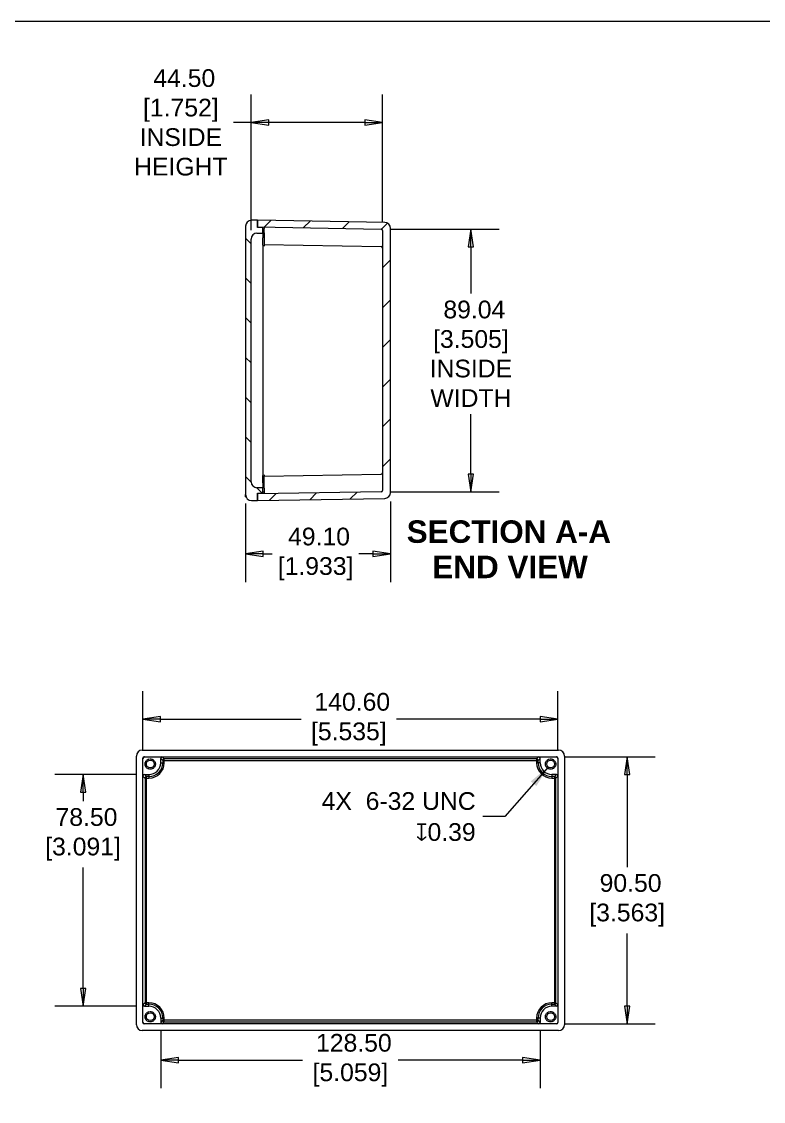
# Model space of a CAD drawing. Header units: millimetres. Extents: x 27 to 809, y 29 to 620.
# Drawn here: x 306.7 to 558, y 254.4 to 620.2 of the extents above; entities that cross this region are included whole.
import ezdxf

# ---------------------------------------------------------------- set-up
doc = ezdxf.new("R2010")
doc.units = ezdxf.units.MM
doc.header["$LTSCALE"] = 3
doc.linetypes.add('DASHED', pattern=[0.2067, 0.1654, -0.0413])
for name, color, linetype, lineweight in [('Dimension (ANSI)', 7, 'Continuous', 9), ('Hatch (ANSI)', 7, 'Continuous', 9), ('Hidden Narrow (ANSI)', 7, 'DASHED', 9), ('Sketch Geometry (ANSI)', 7, 'Continuous', 9), ('Symbol (ANSI)', 7, 'Continuous', 9), ('Visible (ANSI)', 7, 'Continuous', 9), ('Visible Narrow (ANSI)', 7, 'Continuous', 9)]:
    doc.layers.add(name, color=color, linetype=linetype, lineweight=lineweight)
doc.styles.add('Label Text (ANSI)', font='arialbd.ttf')
doc.styles.add('Note Text (ANSI)', font='arial.ttf')
doc.styles.add('Text Style20', font='arial.ttf')
doc.dimstyles.new('Default - mm (ANSI)', dxfattribs={"dimscale": 3, "dimtxt": 2, "dimasz": 2, "dimexe": 3.175, "dimexo": 1, "dimgap": 0.8, "dimtad": 0, "dimtih": 1, "dimtoh": 1, "dimrnd": 1e-08, "dimzin": 4, "dimdsep": 46, "dimtxsty": 'Note Text (ANSI)', "dimblk": 'Filled-1', "dimcen": 0.09, "dimdle": 10, "dimclrd": 256, "dimclre": 256, "dimclrt": 256, "dimadec": 1, "dimazin": 0, "dimtfac": 1.524, "dimtofl": 0, "dimtmove": 0, "dimatfit": 3, "dimfxl": 0, "dimtolj": 1, "dimtzin": 0, "dimlwd": -1, "dimlwe": -1, "dimarcsym": 0})
doc.dimstyles.new('Default - mm (ANSI)-06$7', dxfattribs={"dimscale": 3, "dimtxt": 2, "dimasz": 2.5, "dimexe": 3.175, "dimexo": 1.5875, "dimgap": 0.8, "dimtad": 0, "dimtih": 1, "dimtoh": 1, "dimlfac": 0.03937, "dimrnd": 1e-08, "dimzin": 0, "dimdsep": 46, "dimtxsty": 'Note Text (ANSI)', "dimcen": 0.09, "dimdle": 10, "dimclrd": 256, "dimclre": 256, "dimclrt": 256, "dimadec": 0, "dimazin": 0, "dimtfac": 1.524, "dimtofl": 0, "dimtmove": 0, "dimatfit": 3, "dimfxl": 0, "dimtolj": 1, "dimtzin": 0, "dimlwd": -1, "dimlwe": -1, "dimarcsym": 0})

# ---------------------------------------------------------------- blocks, each defined once
blk = doc.blocks.new('Title Blocks HAMMOND')
at = {"layer": 'Sketch Geometry (ANSI)'}
blk.add_line((270, 206.73), (9.35, 206.73), dxfattribs=at)
at = {"layer": 'Symbol (ANSI)', "style": 'Text Style20'}
blk.add_attdef('<TITLE>_001', (232.37, 16.35), '', height=5, dxfattribs=at)
blk = doc.blocks.new('Filled-1')
at = {"color": 0}
for p, q in [((0, 0), (-1, 0.15)), ((-1, 0.15), (-1, -0.15)), ((-1, 0), (0, 0)), ((-1, -0.15), (0, 0))]:
    blk.add_line(p, q, dxfattribs=at)
at = {"color": 0, "flags": 128}
blk.add_lwpolyline([(-1, -0.15), (0, 0), (-1, 0.15), (-1, -0.15)], dxfattribs=at)
at = {"color": 0}
blk.add_solid([(-1, -0.15), (0, 0), (-1, 0.15), (-1, -0.15)], dxfattribs=at)
blk = doc.blocks.new('*D16')
at = {"layer": 'Defpoints', "color": 0, "transparency": 16777216}
for p in [(382.6, 459.96), (431.7, 460.68), (431.7, 439.86)]:
    blk.add_point(p, dxfattribs=at)
at = {"layer": 'Dimension (ANSI)', "transparency": 16777216}
for p, q in [((431.7, 457.68), (431.7, 430.33)), ((382.6, 456.96), (382.6, 430.33)), ((388.6, 439.86), (391.66, 439.86)), ((425.7, 439.86), (420.98, 439.86))]:
    blk.add_line(p, q, dxfattribs=at)
at = {"layer": 'Dimension (ANSI)', "transparency": 16777216, "xscale": 6, "yscale": 6, "zscale": 6, "rotation": 180}
blk.add_blockref('Filled-1', (382.6, 439.86), dxfattribs=at)
at = {"layer": 'Dimension (ANSI)', "transparency": 16777216, "xscale": 6, "yscale": 6, "zscale": 6}
blk.add_blockref('Filled-1', (431.7, 439.86), dxfattribs=at)
at = {"layer": 'Dimension (ANSI)', "transparency": 16777216, "insert": (406.32, 439.86), "char_height": 6, "attachment_point": 5, "style": 'Note Text (ANSI)'}
blk.add_mtext('\\A1; 49.10\\P[1.933]', dxfattribs=at)
blk = doc.blocks.new('*D17')
at = {"layer": 'Defpoints', "color": 0, "transparency": 16777216}
for p in [(428.51, 549.95), (428.51, 460.91), (458.93, 460.91)]:
    blk.add_point(p, dxfattribs=at)
at = {"layer": 'Dimension (ANSI)', "transparency": 16777216}
for p, q in [((431.51, 549.95), (468.46, 549.95)), ((458.93, 543.95), (458.93, 528.15)), ((458.93, 466.91), (458.93, 487.2)), ((431.51, 460.91), (468.46, 460.91))]:
    blk.add_line(p, q, dxfattribs=at)
at = {"layer": 'Dimension (ANSI)', "transparency": 16777216, "xscale": 6, "yscale": 6, "zscale": 6}
for p, rotation in [((458.93, 549.95), 90), ((458.93, 460.91), 270)]:
    blk.add_blockref('Filled-1', p, dxfattribs=dict(at, rotation=rotation))
at = {"layer": 'Dimension (ANSI)', "transparency": 16777216, "insert": (458.93, 507.68), "char_height": 6, "attachment_point": 5, "style": 'Note Text (ANSI)'}
blk.add_mtext('\\A1; 89.04\\P[3.505]{\\PINSIDE \\PWIDTH}', dxfattribs=at)
blk = doc.blocks.new('*D18')
at = {"layer": 'Defpoints', "color": 0, "transparency": 16777216}
for p in [(429, 586.04), (429, 549.45), (384.5, 546.54)]:
    blk.add_point(p, dxfattribs=at)
at = {"layer": 'Dimension (ANSI)', "transparency": 16777216}
for p, q in [((384.5, 549.54), (384.5, 595.56)), ((429, 552.45), (429, 595.56)), ((384.5, 586.04), (378.5, 586.04)), ((423, 586.04), (390.5, 586.04))]:
    blk.add_line(p, q, dxfattribs=at)
at = {"layer": 'Dimension (ANSI)', "transparency": 16777216, "xscale": 6, "yscale": 6, "zscale": 6, "rotation": 180}
blk.add_blockref('Filled-1', (384.5, 586.04), dxfattribs=at)
at = {"layer": 'Dimension (ANSI)', "transparency": 16777216, "xscale": 6, "yscale": 6, "zscale": 6}
blk.add_blockref('Filled-1', (429, 586.04), dxfattribs=at)
at = {"layer": 'Dimension (ANSI)', "transparency": 16777216, "insert": (360.69, 586.04), "char_height": 6, "attachment_point": 5, "style": 'Note Text (ANSI)'}
blk.add_mtext('\\A1; 44.50\\P[1.752]{\\PINSIDE\\PHEIGHT}', dxfattribs=at)
blk = doc.blocks.new('*D22')
at = {"layer": 'Defpoints', "color": 0, "transparency": 16777216}
for p in [(488.42, 383.86), (347.82, 370.63), (488.42, 370.63)]:
    blk.add_point(p, dxfattribs=at)
at = {"layer": 'Dimension (ANSI)', "transparency": 16777216}
for p, q in [((347.82, 373.63), (347.82, 393.39)), ((488.42, 373.63), (488.42, 393.39)), ((353.82, 383.86), (401.4, 383.86)), ((482.42, 383.86), (433.76, 383.86))]:
    blk.add_line(p, q, dxfattribs=at)
at = {"layer": 'Dimension (ANSI)', "transparency": 16777216, "xscale": 6, "yscale": 6, "zscale": 6, "rotation": 180}
blk.add_blockref('Filled-1', (347.82, 383.86), dxfattribs=at)
at = {"layer": 'Dimension (ANSI)', "transparency": 16777216, "xscale": 6, "yscale": 6, "zscale": 6}
blk.add_blockref('Filled-1', (488.42, 383.86), dxfattribs=at)
at = {"layer": 'Dimension (ANSI)', "transparency": 16777216, "insert": (417.58, 383.86), "char_height": 6, "attachment_point": 5, "style": 'Note Text (ANSI)'}
blk.add_mtext('\\A1; 140.60\\P[5.535]', dxfattribs=at)
blk = doc.blocks.new('*D23')
at = {"layer": 'Defpoints', "color": 0, "transparency": 16777216}
for p in [(348.36, 365.13), (327.56, 286.63), (348.36, 286.63)]:
    blk.add_point(p, dxfattribs=at)
at = {"layer": 'Dimension (ANSI)', "transparency": 16777216}
for p, q in [((345.36, 365.13), (318.03, 365.13)), ((327.56, 359.13), (327.56, 356.09)), ((327.56, 292.63), (327.56, 333.58)), ((345.36, 286.63), (318.03, 286.63))]:
    blk.add_line(p, q, dxfattribs=at)
at = {"layer": 'Dimension (ANSI)', "transparency": 16777216, "xscale": 6, "yscale": 6, "zscale": 6}
for p, rotation in [((327.56, 365.13), 90), ((327.56, 286.63), 270)]:
    blk.add_blockref('Filled-1', p, dxfattribs=dict(at, rotation=rotation))
at = {"layer": 'Dimension (ANSI)', "transparency": 16777216, "insert": (327.56, 344.83), "char_height": 6, "attachment_point": 5, "style": 'Note Text (ANSI)'}
blk.add_mtext('\\A1; 78.50\\P[3.091]', dxfattribs=at)
blk = doc.blocks.new('*D24')
at = {"layer": 'Defpoints', "color": 0, "transparency": 16777216}
for p in [(353.87, 281.17), (482.37, 281.17), (482.37, 268.34)]:
    blk.add_point(p, dxfattribs=at)
at = {"layer": 'Dimension (ANSI)', "transparency": 16777216}
for p, q in [((353.87, 278.17), (353.87, 258.82)), ((482.37, 278.17), (482.37, 258.82)), ((359.87, 268.34), (401.94, 268.34)), ((476.37, 268.34), (434.31, 268.34))]:
    blk.add_line(p, q, dxfattribs=at)
at = {"layer": 'Dimension (ANSI)', "transparency": 16777216, "xscale": 6, "yscale": 6, "zscale": 6, "rotation": 180}
blk.add_blockref('Filled-1', (353.87, 268.34), dxfattribs=at)
at = {"layer": 'Dimension (ANSI)', "transparency": 16777216, "xscale": 6, "yscale": 6, "zscale": 6}
blk.add_blockref('Filled-1', (482.37, 268.34), dxfattribs=at)
at = {"layer": 'Dimension (ANSI)', "transparency": 16777216, "insert": (418.12, 268.34), "char_height": 6, "attachment_point": 5, "style": 'Note Text (ANSI)'}
blk.add_mtext('\\A1; 128.50\\P[5.059]', dxfattribs=at)
blk = doc.blocks.new('*D25')
at = {"layer": 'Defpoints', "color": 0, "transparency": 16777216}
for p in [(487.92, 371.13), (487.92, 280.63), (511.85, 280.63)]:
    blk.add_point(p, dxfattribs=at)
at = {"layer": 'Dimension (ANSI)', "transparency": 16777216}
for p, q in [((490.92, 371.13), (521.37, 371.13)), ((511.85, 365.13), (511.85, 333.74)), ((511.85, 286.63), (511.85, 311.23)), ((490.92, 280.63), (521.37, 280.63))]:
    blk.add_line(p, q, dxfattribs=at)
at = {"layer": 'Dimension (ANSI)', "transparency": 16777216, "xscale": 6, "yscale": 6, "zscale": 6}
for p, rotation in [((511.85, 371.13), 90), ((511.85, 280.63), 270)]:
    blk.add_blockref('Filled-1', p, dxfattribs=dict(at, rotation=rotation))
at = {"layer": 'Dimension (ANSI)', "transparency": 16777216, "insert": (511.85, 322.49), "char_height": 6, "attachment_point": 5, "style": 'Note Text (ANSI)'}
blk.add_mtext('\\A1; 90.50\\P[3.563]', dxfattribs=at)

msp = doc.modelspace()

# ---------------------------------------------------------------- hatches: boundary and pattern name
at = {"layer": 'Hatch (ANSI)'}
h = msp.add_hatch(dxfattribs=at)
h.set_pattern_fill('ANSI31', color=256, scale=76.2, angle=90.00021, style=0)
h.set_pattern_definition([(135.0002, (0, 0), (-6.73517, -6.73522), [])])
edge = h.paths.add_edge_path()
edge.add_ellipse((384.6008, 550.8943), major_axis=(-0.0349, 1.9997), ratio=1, start_angle=0, end_angle=89)
edge.add_line((382.6008, 550.8943), (382.6008, 459.9647))
edge.add_ellipse((384.6008, 459.9647), major_axis=(-2, 0), ratio=1, start_angle=0, end_angle=89)
edge.add_line((384.5659, 457.965), (386.6008, 457.9295))
edge.add_line((386.6008, 457.9295), (386.6008, 460.1795))
edge.add_line((386.6008, 460.1795), (386.6008, 460.4295))
edge.add_line((386.6008, 460.4295), (388.5008, 460.4626))
edge.add_line((388.5008, 460.4626), (388.5008, 462.2795))
edge.add_line((388.5008, 462.2795), (386.4659, 462.315))
edge.add_ellipse((386.5008, 464.3147), major_axis=(-0.0349, -1.9997), ratio=1, start_angle=271, end_angle=360, ccw=False)
edge.add_line((384.5008, 464.3147), (384.5008, 546.5443))
edge.add_ellipse((386.5008, 546.5443), major_axis=(-2, 0), ratio=1, start_angle=271, end_angle=360, ccw=False)
edge.add_line((386.4659, 548.544), (388.5008, 548.5795))
edge.add_line((388.5008, 548.5795), (388.5008, 550.3963))
edge.add_line((388.5008, 550.3963), (386.6008, 550.4295))
edge.add_line((386.6008, 550.4295), (386.6008, 550.6795))
edge.add_line((386.6008, 550.6795), (386.6008, 552.9295))
edge.add_line((386.6008, 552.9295), (384.5659, 552.894))
h = msp.add_hatch(dxfattribs=at)
h.set_pattern_fill('ANSI31', color=256, scale=76.2, style=0)
h.set_pattern_definition([(45, (0, 0), (-6.73519, 6.73519), [])])
edge = h.paths.add_edge_path()
edge.add_ellipse((429.7008, 550.1769), major_axis=(2, 0), ratio=1, start_angle=0, end_angle=89)
edge.add_line((429.7357, 552.1766), (386.6008, 552.9295))
edge.add_line((386.6008, 552.9295), (386.6008, 550.6795))
edge.add_line((386.6008, 550.6795), (428.5096, 549.948))
edge.add_ellipse((428.5008, 549.448), major_axis=(0.0087, 0.4999), ratio=1, start_angle=271, end_angle=360, ccw=False)
edge.add_line((429.0008, 549.448), (429.0008, 461.4109))
edge.add_ellipse((428.5008, 461.4109), major_axis=(0.5, 0), ratio=1, start_angle=271, end_angle=360, ccw=False)
edge.add_line((428.5096, 460.911), (386.6008, 460.1795))
edge.add_line((386.6008, 460.1795), (386.6008, 457.9295))
edge.add_line((386.6008, 457.9295), (429.7357, 458.6824))
edge.add_ellipse((429.7008, 460.6821), major_axis=(0.0349, -1.9997), ratio=1, start_angle=0, end_angle=89)
edge.add_line((431.7008, 460.6821), (431.7008, 550.1769))

# ---------------------------------------------------------------- linework, layer by layer
at = {"layer": 'Hidden Narrow (ANSI)'}
for centre in [(350.323, 368.679), (485.923, 368.679), (350.323, 283.079), (485.923, 283.079)]:
    msp.add_circle(centre, 1.7526, dxfattribs=at)
at = {"layer": 'Visible (ANSI)'}
for p, q in [((386.6008, 552.9295), (384.5659, 552.894)), ((429.7357, 552.1766), (386.6008, 552.9295)), ((386.6008, 552.9295), (386.6008, 550.6795)), ((386.6008, 550.4295), (386.6008, 552.9295)), ((382.6008, 550.8943), (382.6008, 459.9647)), ((386.6008, 550.6795), (428.5096, 549.948)), ((388.5008, 550.3963), (386.6008, 550.4295)), ((388.5008, 548.5795), (388.5008, 550.3963)), ((388.9008, 550.6393), (388.9008, 550.1394)), ((388.9008, 548.6795), (388.9008, 550.1394)), ((429.0008, 549.448), (429.0008, 461.4109)), ((431.7008, 460.6821), (431.7008, 550.1769)), ((384.5008, 464.3147), (384.5008, 546.5443)), ((386.4659, 548.544), (388.5008, 548.5795)), ((388.5008, 548.5795), (388.5008, 546.909)), ((388.5008, 544.4295), (388.5008, 546.909)), ((388.9008, 548.6795), (388.9008, 544.6795)), ((388.5008, 544.4295), (388.5008, 542.4469)), ((388.5008, 542.4469), (388.5008, 468.412)), ((388.9008, 544.6795), (388.9008, 544.1796)), ((388.9008, 544.6795), (428.5096, 543.9881)), ((388.5008, 468.412), (388.5008, 466.4295)), ((388.5008, 463.95), (388.5008, 466.4295)), ((388.9008, 466.1795), (428.5096, 466.8709)), ((388.9008, 466.6794), (388.9008, 466.1795)), ((388.9008, 462.1795), (388.9008, 466.1795)), ((388.5008, 462.2795), (386.4659, 462.315)), ((388.5008, 464.3186), (388.9008, 464.3186)), ((388.5008, 463.95), (388.5008, 462.2795)), ((388.5008, 460.4626), (388.5008, 462.2795)), ((388.9008, 462.1795), (388.9008, 460.7196)), ((382.6008, 459.2005), (382.6008, 459.9647)), ((382.6008, 459.2005), (382.7526, 459.2005)), ((384.5659, 457.965), (386.6008, 457.9295)), ((428.5096, 460.911), (386.6008, 460.1795)), ((386.6008, 460.4295), (388.5008, 460.4626)), ((386.6008, 457.9295), (386.6008, 460.4295)), ((386.6008, 460.1795), (386.6008, 457.9295)), ((386.6008, 457.9295), (429.7357, 458.6824)), ((388.5008, 460.9404), (388.9008, 460.9404)), ((388.9008, 460.7196), (388.9008, 460.2196)), ((347.6227, 373.379), (488.6234, 373.379)), ((345.623, 280.3787), (345.623, 371.3793)), ((347.823, 281.1289), (347.823, 370.629)), ((347.8632, 364.629), (347.8632, 370.5889)), ((348.323, 371.129), (487.9231, 371.129)), ((348.3631, 371.0888), (354.373, 371.0888)), ((353.873, 369.129), (353.873, 370.5889)), ((481.8731, 371.0888), (487.883, 371.0888)), ((482.373, 369.129), (482.373, 370.5889)), ((488.3829, 370.5889), (488.3829, 364.629)), ((488.423, 370.629), (488.423, 281.1289)), ((490.623, 371.3793), (490.623, 280.3787)), ((348.3631, 365.129), (349.873, 365.129)), ((487.883, 365.129), (486.373, 365.129)), ((347.8632, 281.169), (347.8632, 287.1289)), ((348.3631, 286.629), (349.873, 286.629)), ((487.883, 286.629), (486.373, 286.629)), ((488.3829, 287.1289), (488.3829, 281.169)), ((353.873, 282.629), (353.873, 281.169)), ((482.373, 282.629), (482.373, 281.169)), ((488.6234, 278.379), (347.6227, 278.379)), ((487.9231, 280.629), (348.323, 280.629)), ((354.373, 280.6691), (348.3631, 280.6691)), ((487.883, 280.6691), (481.8731, 280.6691))]:
    msp.add_line(p, q, dxfattribs=at)
for centre in [(350.323, 368.679), (485.923, 368.679), (350.323, 283.079), (485.923, 283.079)]:
    msp.add_circle(centre, 1.321, dxfattribs=at)
for centre, radius, start, end in [((384.6008, 550.8943), 2, 91, 180), ((428.5008, 549.448), 0.5, 0, 89), ((429.7008, 550.1769), 2, 0, 89), ((386.5008, 546.5443), 2, 91, 180), ((428.5008, 543.4882), 0.5, 0, 89), ((428.5008, 467.3708), 0.5, 271, 0), ((386.5008, 464.3147), 2, 180, 269), ((428.5008, 461.4109), 0.5, 271, 0), ((384.6008, 459.9647), 2, 180, 269), ((429.7008, 460.6821), 2, 271, 0), ((349.873, 369.129), 4, 270, 0), ((486.373, 369.129), 4, 180, 270), ((349.873, 282.629), 4, 0, 90), ((486.373, 282.629), 4, 90, 180)]:
    msp.add_arc(centre, radius, start, end, dxfattribs=at)
for centre, major_axis in [((347.6234, 371.3787), (-1.4146, 1.4146)), ((488.6227, 371.3787), (1.4146, 1.4146)), ((348.3231, 370.6289), (-0.3537, 0.3537)), ((348.3633, 370.5887), (-0.3537, 0.3537)), ((354.3731, 370.5887), (-0.3537, 0.3537)), ((481.873, 370.5887), (0.3537, 0.3537)), ((487.8828, 370.5887), (0.3537, 0.3537)), ((487.923, 370.6289), (0.3537, 0.3537)), ((348.3633, 364.6289), (-0.3537, 0.3537)), ((487.8828, 364.6289), (0.3537, 0.3537)), ((348.3633, 287.129), (-0.3537, -0.3537)), ((487.8828, 287.129), (0.3537, -0.3537)), ((347.6234, 280.3793), (-1.4146, -1.4146)), ((348.3231, 281.129), (-0.3537, -0.3537)), ((348.3633, 281.1692), (-0.3537, -0.3537)), ((354.3731, 281.1692), (-0.3537, -0.3537)), ((481.873, 281.1692), (0.3537, -0.3537)), ((487.8828, 281.1692), (0.3537, -0.3537)), ((487.923, 281.129), (0.3537, -0.3537)), ((488.6227, 280.3793), (1.4146, -1.4146))]:
    msp.add_ellipse(centre, major_axis=major_axis, ratio=0.99969546, start_param=5.49793944, end_param=7.06843118, dxfattribs=at)
at = {"layer": 'Visible Narrow (ANSI)'}
for p, q in [((347.823, 370.629), (347.8632, 370.5889)), ((348.3631, 371.0888), (348.323, 371.129)), ((353.873, 370.5889), (354.5644, 369.8975)), ((355.0643, 370.3974), (354.373, 371.0888)), ((354.5644, 369.8975), (355.0643, 369.8975)), ((354.5644, 369.8975), (354.5644, 369.129)), ((481.1818, 370.3974), (355.0643, 370.3974)), ((355.0643, 369.8975), (355.0643, 370.3974)), ((355.0643, 369.8975), (481.1818, 369.8975)), ((355.0643, 369.129), (355.0643, 369.8975)), ((481.8731, 371.0888), (481.1818, 370.3974)), ((481.1818, 370.3974), (481.1818, 369.8975)), ((481.1818, 369.8975), (481.6817, 369.8975)), ((481.1818, 369.8975), (481.1818, 369.129)), ((481.6817, 369.8975), (482.373, 370.5889)), ((481.6817, 369.129), (481.6817, 369.8975)), ((487.9231, 371.129), (487.883, 371.0888)), ((488.3829, 370.5889), (488.423, 370.629)), ((353.873, 369.129), (354.5644, 369.129)), ((354.5644, 369.129), (355.0643, 369.129)), ((481.6817, 369.129), (481.1818, 369.129)), ((482.373, 369.129), (481.6817, 369.129)), ((347.8632, 364.629), (348.5546, 363.9377)), ((349.0545, 364.4376), (348.3631, 365.129)), ((348.5546, 363.9377), (348.5546, 287.8203)), ((348.5546, 363.9377), (349.0545, 363.9377)), ((349.0545, 363.9377), (349.0545, 364.4376)), ((349.873, 364.4376), (349.0545, 364.4376)), ((349.0545, 287.8203), (349.0545, 363.9377)), ((349.0545, 363.9377), (349.873, 363.9377)), ((349.873, 365.129), (349.873, 364.4376)), ((349.873, 364.4376), (349.873, 363.9377)), ((486.373, 365.129), (486.373, 364.4376)), ((486.373, 364.4376), (486.373, 363.9377)), ((487.1916, 364.4376), (486.373, 364.4376)), ((486.373, 363.9377), (487.1916, 363.9377)), ((487.883, 365.129), (487.1916, 364.4376)), ((487.1916, 364.4376), (487.1916, 363.9377)), ((487.1916, 363.9377), (487.6915, 363.9377)), ((487.1916, 363.9377), (487.1916, 287.8203)), ((487.6915, 363.9377), (488.3829, 364.629)), ((487.6915, 287.8203), (487.6915, 363.9377)), ((348.5546, 287.8203), (347.8632, 287.1289)), ((348.3631, 286.629), (349.0545, 287.3203)), ((349.0545, 287.8203), (348.5546, 287.8203)), ((349.0545, 287.3203), (349.0545, 287.8203)), ((349.873, 287.8203), (349.0545, 287.8203)), ((349.0545, 287.3203), (349.873, 287.3203)), ((349.873, 287.3203), (349.873, 287.8203)), ((349.873, 286.629), (349.873, 287.3203)), ((486.373, 287.3203), (486.373, 287.8203)), ((487.1916, 287.8203), (486.373, 287.8203)), ((486.373, 287.3203), (487.1916, 287.3203)), ((486.373, 286.629), (486.373, 287.3203)), ((487.6915, 287.8203), (487.1916, 287.8203)), ((487.1916, 287.8203), (487.1916, 287.3203)), ((487.1916, 287.3203), (487.883, 286.629)), ((488.3829, 287.1289), (487.6915, 287.8203)), ((353.873, 282.629), (354.5644, 282.629)), ((354.5644, 281.8604), (353.873, 281.169)), ((354.5644, 282.629), (355.0643, 282.629)), ((354.5644, 282.629), (354.5644, 281.8604)), ((355.0643, 281.8604), (354.5644, 281.8604)), ((355.0643, 281.8604), (355.0643, 282.629)), ((355.0643, 281.3605), (355.0643, 281.8604)), ((481.1818, 281.8604), (355.0643, 281.8604)), ((481.6817, 282.629), (481.1818, 282.629)), ((481.1818, 282.629), (481.1818, 281.8604)), ((481.1818, 281.8604), (481.1818, 281.3605)), ((481.6817, 281.8604), (481.1818, 281.8604)), ((481.6817, 281.8604), (481.6817, 282.629)), ((482.373, 282.629), (481.6817, 282.629)), ((482.373, 281.169), (481.6817, 281.8604)), ((347.8632, 281.169), (347.823, 281.1289)), ((348.323, 280.629), (348.3631, 280.6691)), ((354.373, 280.6691), (355.0643, 281.3605)), ((355.0643, 281.3605), (481.1818, 281.3605)), ((481.1818, 281.3605), (481.8731, 280.6691)), ((487.883, 280.6691), (487.9231, 280.629)), ((488.423, 281.1289), (488.3829, 281.169))]:
    msp.add_line(p, q, dxfattribs=at)
for centre, radius, start, end in [((349.873, 369.129), 5.1913, 270, 0), ((349.873, 369.129), 4.6914, 270, 0), ((486.373, 369.129), 5.1913, 180, 270), ((486.373, 369.129), 4.6914, 180, 270), ((349.873, 282.629), 5.1913, 0, 90), ((349.873, 282.629), 4.6914, 0, 90), ((486.373, 282.629), 5.1913, 90, 180), ((486.373, 282.629), 4.6914, 90, 180)]:
    msp.add_arc(centre, radius, start, end, dxfattribs=at)
for centre, major_axis in [((355.0643, 369.8975), (-0.3536, -0.3536)), ((481.1818, 369.8975), (-0.3536, 0.3536)), ((349.0545, 363.9377), (-0.3536, -0.3536)), ((487.1916, 363.9377), (-0.3536, 0.3536)), ((349.0545, 287.8203), (0.3536, -0.3536)), ((487.1916, 287.8203), (0.3536, 0.3536)), ((355.0643, 281.8604), (0.3536, -0.3536)), ((481.1818, 281.8604), (0.3536, 0.3536))]:
    msp.add_ellipse(centre, major_axis=major_axis, ratio=0.99969546, start_param=3.92714311, end_param=5.49763485, dxfattribs=at)

# ---------------------------------------------------------------- block references
at = {"xscale": 3, "yscale": 3, "zscale": 3}
msp.add_blockref('Title Blocks HAMMOND', (-0.7465, 0.0374), dxfattribs=at)

# ---------------------------------------------------------------- texts
at = {"layer": 'Symbol (ANSI)', "char_height": 7.62, "attachment_point": 7, "line_spacing_factor": 0.25, "style": 'Label Text (ANSI)'}
for s, insert in [('SECTION A-A', (437.1857, 443.509)), ('END VIEW', (445.8795, 431.651))]:
    msp.add_mtext(s, dxfattribs=dict(at, insert=insert))
at = {"layer": 'Symbol (ANSI)', "insert": (460.5439, 350.8614), "char_height": 6, "width": 52.692439, "attachment_point": 6, "line_spacing_factor": 1.05, "style": 'Note Text (ANSI)'}
msp.add_mtext('{4X  6-32 UNC\\P\\fAIGDT|b0|i0;\\H6.0000;x\\fArial|b0|i0;\\H6.0000;0.39}', dxfattribs=at)

# ---------------------------------------------------------------- dimensions: what is measured, and where the dimension line sits
at = {"layer": 'Dimension (ANSI)'}
for base, p1, p2, angle, text, override, picture, middle in [((429.0008, 586.0395), (384.5008, 546.5443), (429.0008, 549.448), 180, ' <>\\X[1.752]{\\PINSIDE\\PHEIGHT}', {"dimgap": 0.8, "dimtih": 0, "dimtoh": 0, "dimdec": 2, "dimpost": '\\X', "dimtol": 0, "dimlim": 0, "dimtp": 0, "dimtm": 0, "dimtdec": 2, "dimatfit": 2}, '*D18', (360.6875, 586.0395)), ((458.9315, 460.911), (428.5096, 549.948), (428.5096, 460.911), 90, ' <>\\X[3.505]{\\PINSIDE \\PWIDTH}', {"dimgap": 0.8, "dimdec": 2, "dimpost": '\\X', "dimtol": 0, "dimlim": 0, "dimtp": 0, "dimtm": 0, "dimtdec": 2, "dimatfit": 1}, '*D17', (458.9315, 507.6776)), ((431.7008, 439.8587), (382.6008, 459.9647), (431.7008, 460.6821), 180, ' <>\\X[1.933]', {"dimgap": 0.8, "dimtih": 0, "dimtoh": 0, "dimdec": 2, "dimpost": '\\X', "dimtol": 0, "dimlim": 0, "dimtp": 0, "dimtm": 0, "dimtdec": 2, "dimatfit": 1}, '*D16', (406.3224, 439.8587)), ((488.423, 383.861), (347.823, 370.629), (488.423, 370.629), 180, ' <>\\X[5.535]', {"dimgap": 0.8, "dimtih": 0, "dimtoh": 0, "dimdec": 2, "dimpost": '\\X', "dimtol": 0, "dimlim": 0, "dimtp": 0, "dimtm": 0, "dimtdec": 2, "dimatfit": 1}, '*D22', (417.5787, 383.861)), ((511.8495, 280.629), (487.9231, 371.129), (487.9231, 280.629), 90, ' <>\\X[3.563]', {"dimgap": 0.8, "dimdec": 2, "dimpost": '\\X', "dimtol": 0, "dimlim": 0, "dimtp": 0, "dimtm": 0, "dimtdec": 2, "dimatfit": 1}, '*D25', (511.8495, 322.485)), ((327.5596, 286.629), (348.3631, 365.129), (348.3631, 286.629), 90, ' <>\\X[3.091]', {"dimgap": 0.8, "dimdec": 2, "dimpost": '\\X', "dimtol": 0, "dimlim": 0, "dimtp": 0, "dimtm": 0, "dimtdec": 2, "dimatfit": 1}, '*D23', (327.5596, 344.8348)), ((482.373, 268.3429), (353.873, 281.169), (482.373, 281.169), 180, ' <>\\X[5.059]', {"dimgap": 0.8, "dimtih": 0, "dimtoh": 0, "dimdec": 2, "dimpost": '\\X', "dimtol": 0, "dimlim": 0, "dimtp": 0, "dimtm": 0, "dimtdec": 2, "dimatfit": 1}, '*D24', (418.123, 268.3429))]:
    dim = msp.add_linear_dim(base=base, p1=p1, p2=p2, angle=angle, text=text, dimstyle='Default - mm (ANSI)', override=override, dxfattribs=at)
    dim.commit()
    dim.dimension.update_dxf_attribs({"geometry": picture, "text_midpoint": middle, "dimtype": 160})

# ---------------------------------------------------------------- leaders
at = {"layer": 'Symbol (ANSI)', "annotation_type": 0, "has_hookline": 1, "hookline_direction": 1, "text_width": 51.7367}
msp.add_leader([(485.0768, 367.6646), (470.4439, 350.8614), (462.9439, 350.8614)], dimstyle='Default - mm (ANSI)-06$7', override={"dimtad": 0}, dxfattribs=at)

doc.saveas('drawing.dxf')
